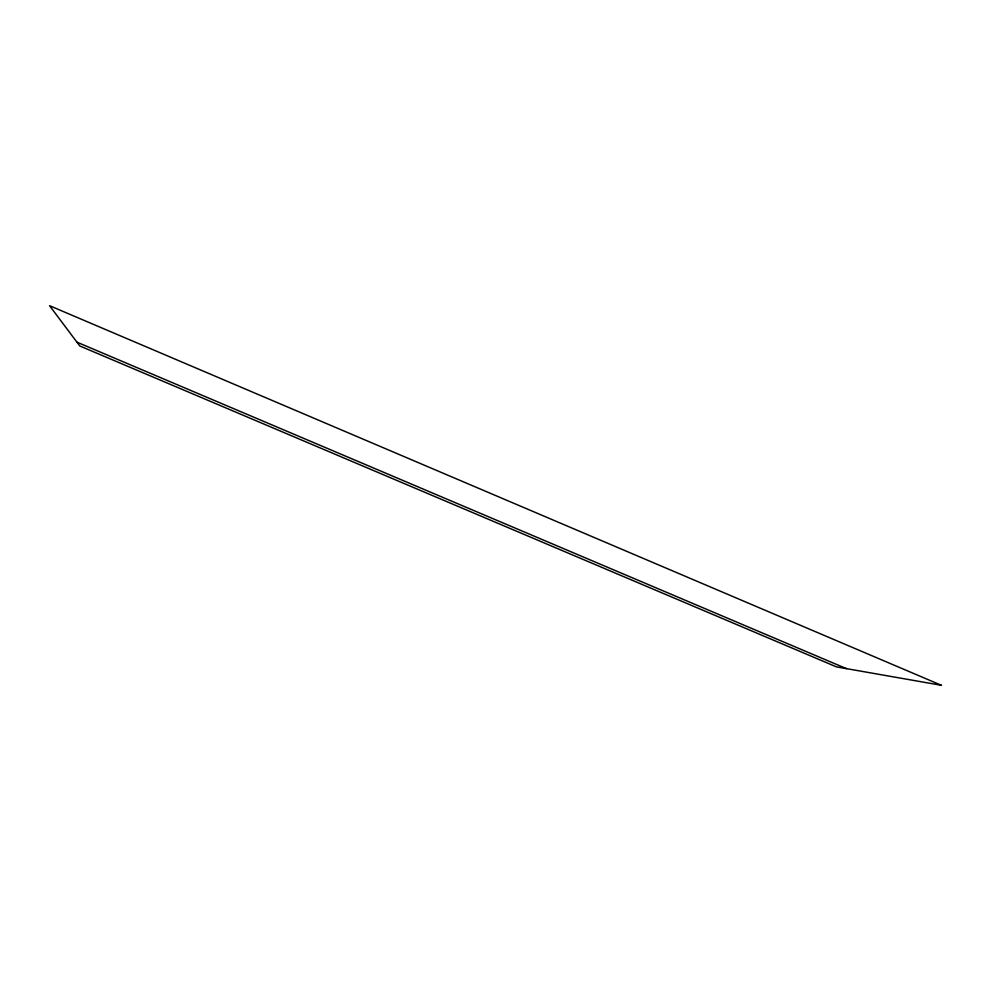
<?xml version="1.0" encoding="UTF-8"?>
<svg xmlns="http://www.w3.org/2000/svg" width="991" height="991" viewBox="0 0 991 991"><rect width="100%" height="100%" fill="white"/><g stroke="black" fill="none" stroke-linecap="round" stroke-linejoin="round"><path stroke-width="1.49" d="M76.926 342.155L846.463 668.64M941.45 685.314L836.454 666.881L79.788 345.97L49.55 305.686L941.45 685.314"/></g></svg>
